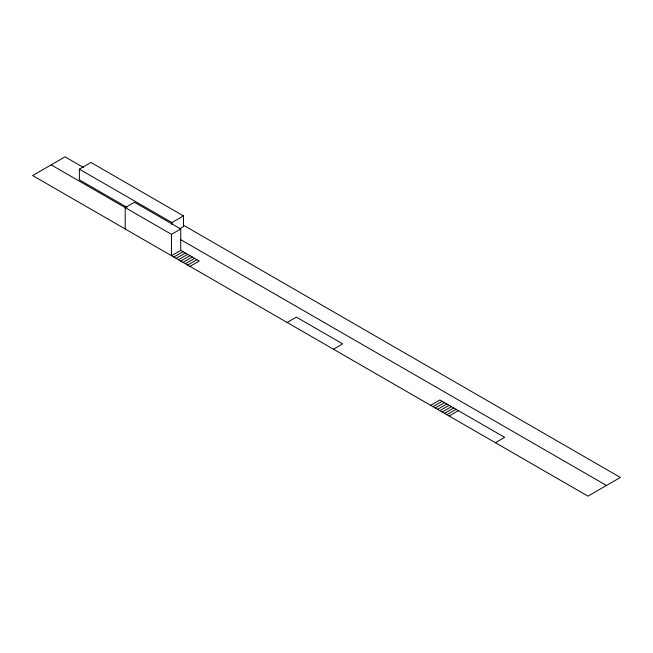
<?xml version="1.0" encoding="UTF-8"?>
<svg xmlns="http://www.w3.org/2000/svg" width="653" height="653" viewBox="0 0 653 653"><rect width="100%" height="100%" fill="white"/><g stroke="black" fill="none" stroke-linecap="round" stroke-linejoin="round"><path stroke-width="0.98" d="M126.968 207.319L79.364 179.844L79.364 169.151L90.938 162.475L183.485 215.906L183.485 226.599L179.355 228.983M79.364 169.151L171.919 222.591L183.485 215.906M51.163 164.866L171.478 234.329L180.734 228.983L180.734 250.36L199.238 261.045L189.99 266.383M180.734 250.36L171.478 255.698L171.478 234.329M173.788 257.037L183.044 251.691M176.106 258.376L185.362 253.029M178.416 259.706L187.672 254.368M180.734 261.045L189.99 255.698M183.044 262.375L192.3 257.037M185.362 263.714L194.618 258.376M187.672 265.053L196.928 259.706M287.165 322.492L296.421 317.146L342.694 343.87L333.438 349.208M430.621 405.317L439.877 399.971L504.663 437.379L495.407 442.718M432.931 406.648L442.187 401.309M435.249 407.986L444.505 402.64M437.559 409.325L446.815 403.978M439.877 410.655L449.133 405.317M442.187 411.994L451.443 406.648M444.505 413.333L453.762 407.986M446.815 414.663L456.072 409.325M449.133 416.002L458.382 410.655M83.584 167.552L65.047 156.851L32.65 175.551L587.953 496.149L620.35 477.449L183.346 225.146M180.734 228.983L134.453 202.267L125.205 207.613L125.205 228.983M180.938 239.79L606.466 485.465M171.919 222.591L171.919 224.534"/></g></svg>
